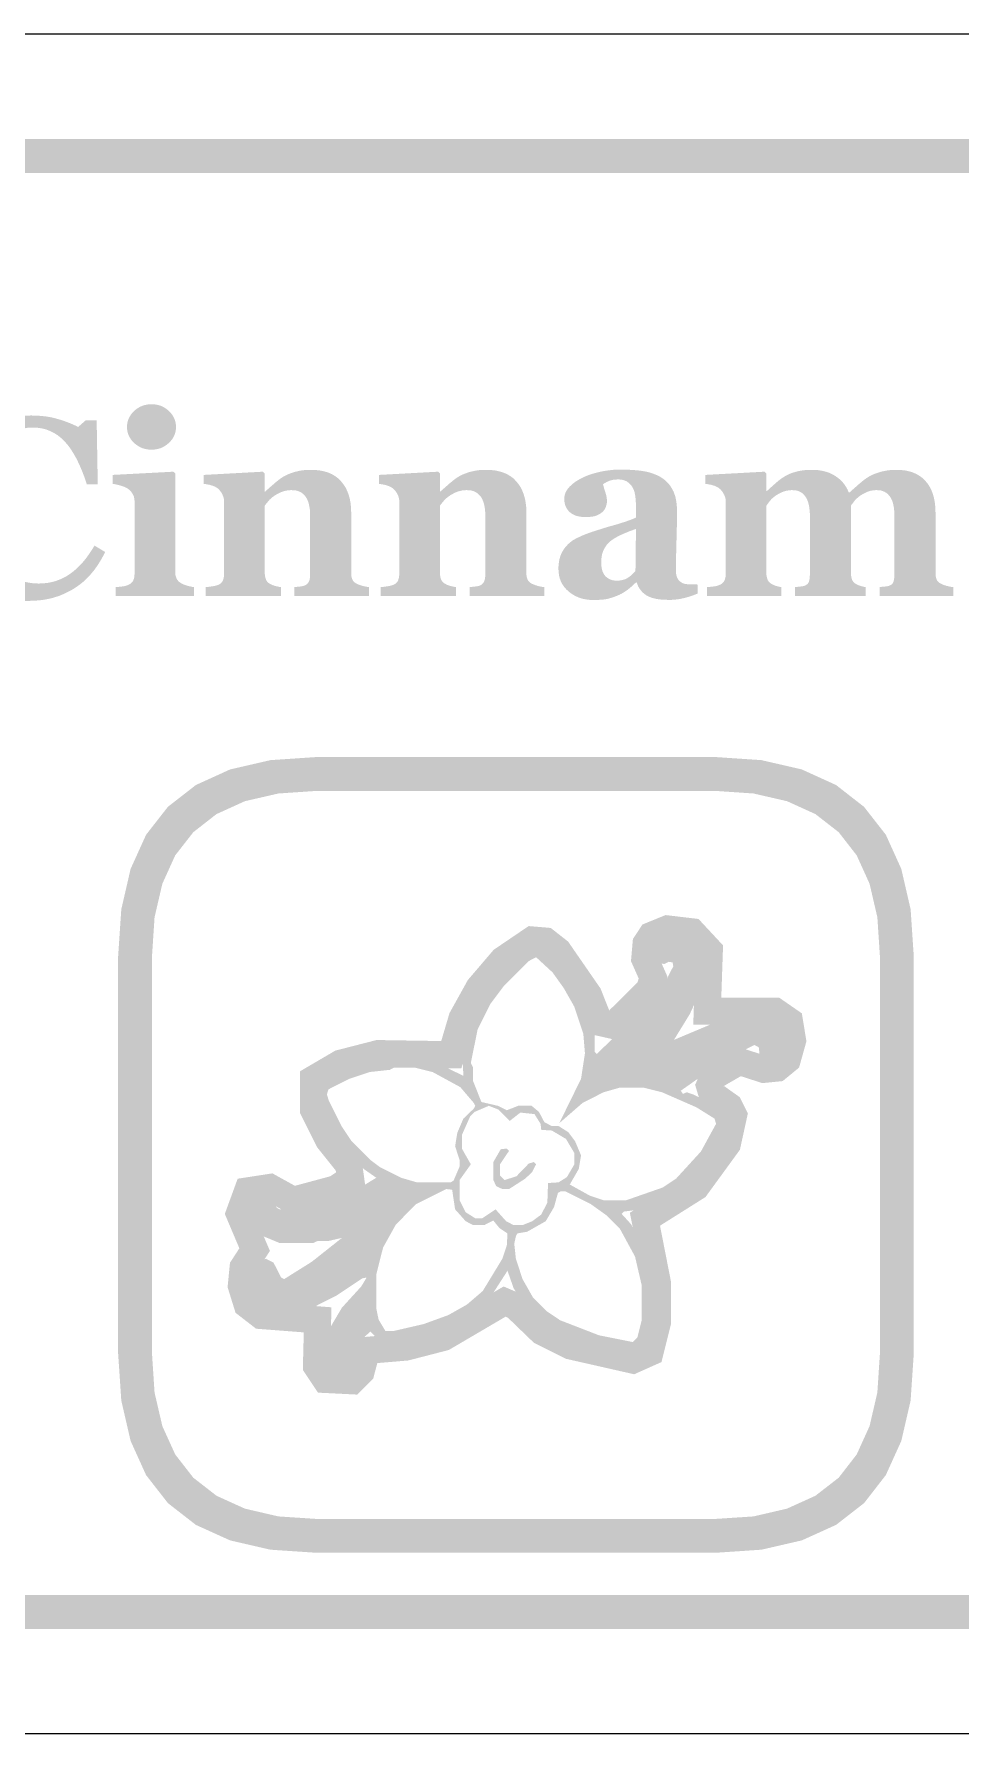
# Model space of a CAD drawing. Header units: millimetres. Extents: x 6 to 294, y 109 to 451.
# Drawn here: x 89.91 to 100.85, y 268.86 to 288.94 of the extents above; entities that cross this region are included whole.
import ezdxf

# ---------------------------------------------------------------- set-up
doc = ezdxf.new("R2010")
doc.units = ezdxf.units.MM
doc.layers.add('CUT', color=1, linetype='Continuous')
doc.layers.add('RASTER', color=7, linetype='Continuous')

msp = doc.modelspace()

# ---------------------------------------------------------------- hatches: boundary and pattern name
at = {"layer": 'RASTER'}
h = msp.add_hatch(color=7, dxfattribs=at)
h.paths.add_polyline_path([(75.2, 285.501), (75.234, 286.016), (75.338, 286.463), (75.509, 286.841), (75.75, 287.151), (76.059, 287.391), (76.438, 287.563), (76.884, 287.666), (77.4, 287.701), (134.6, 287.701), (135.116, 287.666), (135.563, 287.563), (135.941, 287.391), (136.25, 287.151), (136.491, 286.841), (136.663, 286.463), (136.766, 286.016), (136.8, 285.501), (136.8, 272.301), (136.766, 271.785), (136.663, 271.338), (136.491, 270.96), (136.25, 270.651), (135.941, 270.41), (135.563, 270.238), (135.116, 270.135), (134.6, 270.101), (77.4, 270.101), (76.884, 270.135), (76.438, 270.238), (76.059, 270.41), (75.75, 270.651), (75.509, 270.96), (75.338, 271.338), (75.234, 271.785), (75.2, 272.301)])
h.paths.add_polyline_path([(75.6, 285.501), (75.6, 272.301), (75.628, 271.879), (75.712, 271.513), (75.853, 271.204), (76.05, 270.951), (76.303, 270.754), (76.613, 270.613), (76.978, 270.529), (77.4, 270.501), (134.6, 270.501), (135.022, 270.529), (135.388, 270.613), (135.697, 270.754), (135.95, 270.951), (136.147, 271.204), (136.288, 271.513), (136.372, 271.879), (136.4, 272.301), (136.4, 285.501), (136.372, 285.923), (136.288, 286.288), (136.147, 286.598), (135.95, 286.851), (135.697, 287.048), (135.388, 287.188), (135.022, 287.273), (134.6, 287.301), (77.4, 287.301), (76.978, 287.273), (76.613, 287.188), (76.303, 287.048), (76.05, 286.851), (75.853, 286.598), (75.712, 286.288), (75.628, 285.923), (75.6, 285.501)], flags=0)
h = msp.add_hatch(color=7, dxfattribs=at)
h.paths.add_polyline_path([(91.797, 282.301), (90.871, 282.301), (90.871, 282.408), (90.881, 282.408), (90.89, 282.409), (90.899, 282.41), (90.909, 282.411), (90.918, 282.412), (90.927, 282.413), (90.937, 282.414), (90.946, 282.415), (90.955, 282.416), (90.963, 282.418), (90.972, 282.419), (90.98, 282.421), (90.988, 282.423), (90.995, 282.425), (91.002, 282.427), (91.009, 282.43), (91.02, 282.434), (91.03, 282.439), (91.04, 282.445), (91.049, 282.451), (91.057, 282.458), (91.063, 282.465), (91.07, 282.472), (91.075, 282.48), (91.079, 282.489), (91.083, 282.498), (91.086, 282.508), (91.089, 282.519), (91.091, 282.53), (91.093, 282.542), (91.093, 282.554), (91.094, 282.567), (91.094, 283.42), (91.093, 283.433), (91.092, 283.445), (91.09, 283.457), (91.088, 283.468), (91.085, 283.479), (91.081, 283.49), (91.076, 283.5), (91.07, 283.51), (91.064, 283.519), (91.058, 283.528), (91.051, 283.537), (91.044, 283.545), (91.036, 283.553), (91.029, 283.56), (91.02, 283.566), (91.012, 283.572), (91.005, 283.577), (90.997, 283.581), (90.988, 283.585), (90.979, 283.589), (90.968, 283.594), (90.957, 283.598), (90.945, 283.602), (90.932, 283.606), (90.919, 283.61), (90.906, 283.613), (90.893, 283.616), (90.881, 283.619), (90.869, 283.622), (90.857, 283.624), (90.846, 283.625), (90.834, 283.626), (90.834, 283.733), (91.552, 283.771), (91.574, 283.75), (91.574, 282.586), (91.575, 282.574), (91.576, 282.562), (91.577, 282.55), (91.58, 282.539), (91.583, 282.528), (91.587, 282.518), (91.591, 282.508), (91.596, 282.499), (91.602, 282.491), (91.608, 282.482), (91.615, 282.475), (91.623, 282.468), (91.631, 282.462), (91.64, 282.456), (91.649, 282.45), (91.659, 282.446), (91.667, 282.443), (91.674, 282.439), (91.682, 282.436), (91.69, 282.433), (91.698, 282.43), (91.706, 282.428), (91.715, 282.425), (91.724, 282.422), (91.732, 282.42), (91.741, 282.418), (91.75, 282.416), (91.76, 282.414), (91.769, 282.412), (91.778, 282.41), (91.787, 282.409), (91.797, 282.408)])
h.paths.add_polyline_path([(91.583, 284.299), (91.582, 284.272), (91.578, 284.245), (91.571, 284.22), (91.562, 284.196), (91.55, 284.173), (91.535, 284.15), (91.517, 284.129), (91.497, 284.109), (91.475, 284.091), (91.452, 284.075), (91.429, 284.061), (91.404, 284.05), (91.378, 284.042), (91.351, 284.036), (91.323, 284.032), (91.294, 284.031), (91.265, 284.032), (91.237, 284.036), (91.21, 284.042), (91.184, 284.05), (91.159, 284.061), (91.135, 284.075), (91.112, 284.091), (91.09, 284.109), (91.07, 284.129), (91.053, 284.15), (91.038, 284.173), (91.026, 284.196), (91.016, 284.22), (91.01, 284.245), (91.006, 284.272), (91.004, 284.299), (91.006, 284.326), (91.01, 284.352), (91.016, 284.378), (91.026, 284.402), (91.038, 284.425), (91.053, 284.448), (91.07, 284.469), (91.09, 284.489), (91.112, 284.508), (91.135, 284.524), (91.159, 284.537), (91.184, 284.549), (91.21, 284.557), (91.237, 284.563), (91.265, 284.567), (91.294, 284.568), (91.324, 284.567), (91.352, 284.563), (91.379, 284.557), (91.405, 284.549), (91.43, 284.537), (91.453, 284.524), (91.476, 284.508), (91.498, 284.489), (91.518, 284.469), (91.535, 284.448), (91.55, 284.425), (91.562, 284.402), (91.571, 284.378), (91.578, 284.352), (91.582, 284.326), (91.583, 284.299)])
for points in [[(89.831, 282.245), (89.774, 282.246), (89.719, 282.25), (89.664, 282.256), (89.61, 282.264), (89.557, 282.274), (89.505, 282.287), (89.454, 282.302), (89.403, 282.319), (89.354, 282.339), (89.307, 282.36), (89.261, 282.384), (89.217, 282.41), (89.174, 282.438), (89.133, 282.468), (89.094, 282.5), (89.056, 282.534), (89.021, 282.569), (88.987, 282.607), (88.956, 282.646), (88.927, 282.688), (88.899, 282.731), (88.873, 282.777), (88.849, 282.825), (88.828, 282.874), (88.808, 282.926), (88.791, 282.978), (88.777, 283.032), (88.765, 283.087), (88.756, 283.144), (88.749, 283.201), (88.745, 283.26), (88.744, 283.32), (88.745, 283.38), (88.749, 283.439), (88.756, 283.497), (88.765, 283.553), (88.777, 283.608), (88.792, 283.663), (88.809, 283.716), (88.828, 283.768), (88.85, 283.818), (88.875, 283.867), (88.901, 283.914), (88.93, 283.96), (88.96, 284.004), (88.993, 284.046), (89.028, 284.086), (89.065, 284.125), (89.103, 284.16), (89.143, 284.194), (89.185, 284.226), (89.229, 284.256), (89.275, 284.283), (89.323, 284.309), (89.372, 284.332), (89.424, 284.354), (89.477, 284.373), (89.53, 284.389), (89.585, 284.403), (89.641, 284.415), (89.697, 284.424), (89.755, 284.43), (89.813, 284.434), (89.872, 284.435), (89.915, 284.434), (89.957, 284.432), (89.997, 284.429), (90.037, 284.425), (90.076, 284.419), (90.114, 284.412), (90.151, 284.403), (90.187, 284.393), (90.222, 284.383), (90.255, 284.372), (90.287, 284.36), (90.318, 284.349), (90.347, 284.337), (90.375, 284.325), (90.402, 284.312), (90.427, 284.299), (90.518, 284.379), (90.646, 284.379), (90.659, 283.621), (90.53, 283.621), (90.502, 283.705), (90.472, 283.783), (90.441, 283.855), (90.409, 283.922), (90.375, 283.982), (90.34, 284.038), (90.304, 284.087), (90.266, 284.13), (90.227, 284.168), (90.185, 284.202), (90.141, 284.229), (90.095, 284.252), (90.048, 284.27), (89.997, 284.283), (89.945, 284.29), (89.891, 284.293), (89.824, 284.289), (89.762, 284.278), (89.703, 284.259), (89.649, 284.232), (89.598, 284.198), (89.552, 284.157), (89.51, 284.107), (89.472, 284.051), (89.439, 283.987), (89.409, 283.917), (89.385, 283.841), (89.365, 283.759), (89.349, 283.671), (89.338, 283.577), (89.331, 283.477), (89.329, 283.37), (89.329, 283.309), (89.332, 283.251), (89.336, 283.195), (89.341, 283.141), (89.348, 283.089), (89.356, 283.04), (89.366, 282.992), (89.378, 282.948), (89.39, 282.905), (89.404, 282.864), (89.419, 282.826), (89.434, 282.79), (89.451, 282.755), (89.468, 282.723), (89.487, 282.693), (89.506, 282.666), (89.528, 282.639), (89.55, 282.614), (89.574, 282.59), (89.599, 282.569), (89.624, 282.55), (89.651, 282.532), (89.678, 282.516), (89.707, 282.502), (89.736, 282.49), (89.766, 282.479), (89.797, 282.471), (89.828, 282.463), (89.861, 282.458), (89.894, 282.453), (89.928, 282.451), (89.963, 282.45), (90.013, 282.452), (90.063, 282.457), (90.11, 282.466), (90.157, 282.478), (90.202, 282.494), (90.245, 282.513), (90.288, 282.535), (90.328, 282.562), (90.368, 282.591), (90.407, 282.624), (90.445, 282.661), (90.482, 282.701), (90.518, 282.745), (90.553, 282.793), (90.587, 282.844), (90.621, 282.898), (90.747, 282.822), (90.731, 282.79), (90.714, 282.76), (90.697, 282.729), (90.679, 282.7), (90.661, 282.672), (90.642, 282.644), (90.623, 282.617), (90.603, 282.592), (90.582, 282.567), (90.561, 282.542), (90.539, 282.519), (90.516, 282.497), (90.493, 282.475), (90.468, 282.455), (90.443, 282.435), (90.417, 282.417), (90.388, 282.397), (90.358, 282.378), (90.327, 282.361), (90.295, 282.345), (90.263, 282.33), (90.23, 282.315), (90.196, 282.302), (90.161, 282.291), (90.126, 282.28), (90.088, 282.271), (90.049, 282.263), (90.009, 282.256), (89.967, 282.252), (89.923, 282.248), (89.878, 282.246), (89.831, 282.245)], [(93.865, 282.301), (92.983, 282.301), (92.983, 282.408), (92.991, 282.408), (92.998, 282.409), (93.006, 282.41), (93.014, 282.411), (93.023, 282.412), (93.032, 282.413), (93.041, 282.414), (93.051, 282.415), (93.06, 282.416), (93.069, 282.418), (93.078, 282.419), (93.086, 282.421), (93.093, 282.423), (93.099, 282.425), (93.105, 282.427), (93.111, 282.43), (93.118, 282.434), (93.125, 282.439), (93.131, 282.444), (93.137, 282.449), (93.142, 282.456), (93.147, 282.462), (93.151, 282.469), (93.155, 282.477), (93.158, 282.485), (93.161, 282.494), (93.163, 282.504), (93.165, 282.515), (93.166, 282.526), (93.167, 282.539), (93.168, 282.553), (93.168, 282.567), (93.168, 283.253), (93.167, 283.289), (93.165, 283.323), (93.16, 283.355), (93.154, 283.384), (93.147, 283.411), (93.137, 283.435), (93.126, 283.458), (93.113, 283.478), (93.098, 283.495), (93.082, 283.511), (93.065, 283.524), (93.045, 283.534), (93.024, 283.543), (93.001, 283.549), (92.977, 283.552), (92.951, 283.553), (92.937, 283.553), (92.922, 283.552), (92.908, 283.551), (92.895, 283.549), (92.881, 283.546), (92.868, 283.543), (92.855, 283.54), (92.842, 283.536), (92.829, 283.531), (92.817, 283.526), (92.804, 283.52), (92.792, 283.514), (92.78, 283.507), (92.767, 283.5), (92.755, 283.493), (92.743, 283.484), (92.733, 283.477), (92.723, 283.47), (92.714, 283.462), (92.705, 283.455), (92.697, 283.447), (92.689, 283.44), (92.682, 283.432), (92.675, 283.424), (92.669, 283.417), (92.663, 283.409), (92.657, 283.402), (92.651, 283.395), (92.646, 283.389), (92.641, 283.382), (92.636, 283.376), (92.632, 283.37), (92.632, 282.584), (92.632, 282.571), (92.633, 282.559), (92.634, 282.547), (92.635, 282.536), (92.638, 282.526), (92.64, 282.516), (92.643, 282.507), (92.646, 282.498), (92.65, 282.489), (92.655, 282.482), (92.66, 282.474), (92.666, 282.468), (92.672, 282.461), (92.679, 282.456), (92.687, 282.45), (92.695, 282.446), (92.701, 282.443), (92.707, 282.439), (92.714, 282.436), (92.721, 282.433), (92.729, 282.43), (92.737, 282.428), (92.745, 282.425), (92.753, 282.422), (92.762, 282.42), (92.771, 282.418), (92.78, 282.416), (92.788, 282.414), (92.797, 282.412), (92.805, 282.41), (92.814, 282.409), (92.822, 282.408), (92.822, 282.301), (91.932, 282.301), (91.932, 282.408), (91.941, 282.408), (91.95, 282.409), (91.959, 282.41), (91.968, 282.411), (91.978, 282.412), (91.987, 282.413), (91.996, 282.415), (92.006, 282.416), (92.015, 282.417), (92.024, 282.419), (92.032, 282.42), (92.04, 282.422), (92.048, 282.424), (92.055, 282.426), (92.063, 282.428), (92.069, 282.43), (92.081, 282.434), (92.091, 282.439), (92.1, 282.444), (92.109, 282.45), (92.116, 282.457), (92.123, 282.464), (92.129, 282.471), (92.134, 282.48), (92.138, 282.488), (92.141, 282.498), (92.145, 282.508), (92.147, 282.518), (92.149, 282.53), (92.15, 282.542), (92.151, 282.554), (92.151, 282.567), (92.151, 283.42), (92.151, 283.431), (92.15, 283.443), (92.148, 283.454), (92.146, 283.465), (92.142, 283.476), (92.138, 283.487), (92.133, 283.498), (92.128, 283.509), (92.122, 283.52), (92.115, 283.53), (92.108, 283.54), (92.101, 283.549), (92.093, 283.558), (92.085, 283.566), (92.076, 283.574), (92.066, 283.581), (92.06, 283.585), (92.052, 283.589), (92.045, 283.593), (92.037, 283.597), (92.028, 283.601), (92.019, 283.604), (92.01, 283.607), (92, 283.61), (91.99, 283.613), (91.979, 283.616), (91.968, 283.618), (91.957, 283.62), (91.946, 283.622), (91.935, 283.624), (91.923, 283.625), (91.911, 283.626), (91.911, 283.733), (92.61, 283.771), (92.632, 283.75), (92.632, 283.537), (92.638, 283.537), (92.648, 283.547), (92.659, 283.556), (92.671, 283.567), (92.683, 283.577), (92.696, 283.589), (92.709, 283.6), (92.723, 283.612), (92.737, 283.625), (92.752, 283.638), (92.766, 283.649), (92.78, 283.661), (92.794, 283.672), (92.807, 283.682), (92.82, 283.691), (92.833, 283.7), (92.846, 283.709), (92.86, 283.717), (92.875, 283.725), (92.891, 283.733), (92.908, 283.741), (92.927, 283.748), (92.946, 283.755), (92.966, 283.762), (92.988, 283.769), (93.01, 283.774), (93.032, 283.779), (93.055, 283.784), (93.079, 283.787), (93.102, 283.79), (93.126, 283.792), (93.151, 283.793), (93.175, 283.793), (93.233, 283.791), (93.287, 283.785), (93.338, 283.774), (93.384, 283.76), (93.427, 283.741), (93.466, 283.717), (93.502, 283.69), (93.533, 283.658), (93.561, 283.623), (93.586, 283.585), (93.606, 283.544), (93.623, 283.5), (93.636, 283.454), (93.645, 283.405), (93.651, 283.353), (93.653, 283.298), (93.653, 282.581), (93.653, 282.567), (93.654, 282.555), (93.655, 282.543), (93.657, 282.532), (93.659, 282.521), (93.662, 282.512), (93.665, 282.503), (93.669, 282.494), (93.673, 282.486), (93.679, 282.479), (93.685, 282.472), (93.692, 282.465), (93.7, 282.459), (93.709, 282.453), (93.718, 282.448), (93.729, 282.443), (93.735, 282.44), (93.741, 282.438), (93.748, 282.435), (93.755, 282.433), (93.763, 282.43), (93.77, 282.428), (93.778, 282.425), (93.787, 282.422), (93.796, 282.42), (93.805, 282.418), (93.814, 282.416), (93.824, 282.414), (93.834, 282.412), (93.844, 282.41), (93.854, 282.409), (93.865, 282.408)], [(95.935, 282.301), (95.053, 282.301), (95.053, 282.408), (95.06, 282.408), (95.068, 282.409), (95.076, 282.41), (95.084, 282.411), (95.093, 282.412), (95.102, 282.413), (95.111, 282.414), (95.121, 282.415), (95.13, 282.416), (95.139, 282.418), (95.148, 282.419), (95.155, 282.421), (95.163, 282.423), (95.169, 282.425), (95.175, 282.427), (95.181, 282.43), (95.188, 282.434), (95.195, 282.439), (95.201, 282.444), (95.207, 282.449), (95.212, 282.456), (95.217, 282.462), (95.221, 282.469), (95.225, 282.477), (95.228, 282.485), (95.23, 282.494), (95.233, 282.504), (95.234, 282.515), (95.236, 282.526), (95.237, 282.539), (95.238, 282.553), (95.238, 282.567), (95.238, 283.253), (95.237, 283.289), (95.234, 283.323), (95.23, 283.355), (95.224, 283.384), (95.216, 283.411), (95.207, 283.435), (95.196, 283.458), (95.183, 283.478), (95.168, 283.495), (95.152, 283.511), (95.134, 283.524), (95.115, 283.534), (95.094, 283.543), (95.071, 283.549), (95.047, 283.552), (95.021, 283.553), (95.006, 283.553), (94.992, 283.552), (94.978, 283.551), (94.964, 283.549), (94.951, 283.546), (94.938, 283.543), (94.925, 283.54), (94.912, 283.536), (94.899, 283.531), (94.887, 283.526), (94.874, 283.52), (94.862, 283.514), (94.85, 283.507), (94.837, 283.5), (94.825, 283.493), (94.813, 283.484), (94.803, 283.477), (94.793, 283.47), (94.783, 283.462), (94.775, 283.455), (94.766, 283.447), (94.759, 283.44), (94.752, 283.432), (94.745, 283.424), (94.739, 283.417), (94.733, 283.409), (94.727, 283.402), (94.721, 283.395), (94.716, 283.389), (94.711, 283.382), (94.706, 283.376), (94.702, 283.37), (94.702, 282.584), (94.702, 282.571), (94.703, 282.559), (94.704, 282.547), (94.705, 282.536), (94.707, 282.526), (94.71, 282.516), (94.713, 282.507), (94.716, 282.498), (94.72, 282.489), (94.725, 282.482), (94.73, 282.474), (94.736, 282.468), (94.742, 282.461), (94.749, 282.456), (94.757, 282.45), (94.765, 282.446), (94.771, 282.443), (94.777, 282.439), (94.784, 282.436), (94.791, 282.433), (94.799, 282.43), (94.806, 282.428), (94.815, 282.425), (94.823, 282.422), (94.832, 282.42), (94.841, 282.418), (94.849, 282.416), (94.858, 282.414), (94.867, 282.412), (94.875, 282.41), (94.884, 282.409), (94.892, 282.408), (94.892, 282.301), (94.001, 282.301), (94.001, 282.408), (94.011, 282.408), (94.02, 282.409), (94.029, 282.41), (94.038, 282.411), (94.048, 282.412), (94.057, 282.413), (94.066, 282.415), (94.075, 282.416), (94.085, 282.417), (94.093, 282.419), (94.102, 282.42), (94.11, 282.422), (94.118, 282.424), (94.125, 282.426), (94.132, 282.428), (94.139, 282.43), (94.15, 282.434), (94.161, 282.439), (94.17, 282.444), (94.179, 282.45), (94.186, 282.457), (94.193, 282.464), (94.199, 282.471), (94.204, 282.48), (94.208, 282.488), (94.211, 282.498), (94.214, 282.508), (94.217, 282.518), (94.219, 282.53), (94.22, 282.542), (94.221, 282.554), (94.221, 282.567), (94.221, 283.42), (94.221, 283.431), (94.22, 283.443), (94.218, 283.454), (94.215, 283.465), (94.212, 283.476), (94.208, 283.487), (94.203, 283.498), (94.198, 283.509), (94.192, 283.52), (94.185, 283.53), (94.178, 283.54), (94.171, 283.549), (94.163, 283.558), (94.154, 283.566), (94.146, 283.574), (94.136, 283.581), (94.129, 283.585), (94.122, 283.589), (94.114, 283.593), (94.106, 283.597), (94.098, 283.601), (94.089, 283.604), (94.079, 283.607), (94.07, 283.61), (94.059, 283.613), (94.049, 283.616), (94.038, 283.618), (94.027, 283.62), (94.016, 283.622), (94.005, 283.624), (93.993, 283.625), (93.981, 283.626), (93.981, 283.733), (94.68, 283.771), (94.702, 283.75), (94.702, 283.537), (94.708, 283.537), (94.718, 283.547), (94.729, 283.556), (94.741, 283.567), (94.753, 283.577), (94.766, 283.589), (94.779, 283.6), (94.793, 283.612), (94.807, 283.625), (94.822, 283.638), (94.836, 283.649), (94.85, 283.661), (94.864, 283.672), (94.877, 283.682), (94.89, 283.691), (94.903, 283.7), (94.916, 283.709), (94.93, 283.717), (94.945, 283.725), (94.961, 283.733), (94.978, 283.741), (94.996, 283.748), (95.016, 283.755), (95.036, 283.762), (95.058, 283.769), (95.08, 283.774), (95.102, 283.779), (95.125, 283.784), (95.148, 283.787), (95.172, 283.79), (95.196, 283.792), (95.22, 283.793), (95.245, 283.793), (95.303, 283.791), (95.357, 283.785), (95.407, 283.774), (95.454, 283.76), (95.497, 283.741), (95.536, 283.717), (95.572, 283.69), (95.603, 283.658), (95.631, 283.623), (95.656, 283.585), (95.676, 283.544), (95.693, 283.5), (95.706, 283.454), (95.715, 283.405), (95.721, 283.353), (95.723, 283.298), (95.723, 282.581), (95.723, 282.567), (95.724, 282.555), (95.725, 282.543), (95.727, 282.532), (95.729, 282.521), (95.732, 282.512), (95.735, 282.503), (95.739, 282.494), (95.743, 282.486), (95.749, 282.479), (95.755, 282.472), (95.762, 282.465), (95.77, 282.459), (95.779, 282.453), (95.788, 282.448), (95.799, 282.443), (95.805, 282.44), (95.811, 282.438), (95.818, 282.435), (95.825, 282.433), (95.832, 282.43), (95.84, 282.428), (95.848, 282.425), (95.857, 282.422), (95.865, 282.42), (95.874, 282.418), (95.884, 282.416), (95.893, 282.414), (95.903, 282.412), (95.914, 282.41), (95.924, 282.409), (95.935, 282.408)], [(100.769, 282.301), (99.896, 282.301), (99.896, 282.408), (99.904, 282.409), (99.912, 282.41), (99.921, 282.411), (99.929, 282.412), (99.937, 282.413), (99.946, 282.413), (99.955, 282.414), (99.963, 282.415), (99.972, 282.416), (99.98, 282.417), (99.988, 282.418), (99.996, 282.42), (100.003, 282.422), (100.01, 282.424), (100.016, 282.427), (100.022, 282.43), (100.03, 282.434), (100.037, 282.438), (100.043, 282.443), (100.048, 282.449), (100.053, 282.456), (100.057, 282.463), (100.06, 282.47), (100.063, 282.479), (100.065, 282.488), (100.067, 282.497), (100.068, 282.507), (100.07, 282.518), (100.071, 282.53), (100.071, 282.542), (100.072, 282.554), (100.072, 282.567), (100.072, 283.251), (100.071, 283.288), (100.068, 283.322), (100.064, 283.354), (100.058, 283.383), (100.051, 283.411), (100.042, 283.435), (100.031, 283.458), (100.018, 283.478), (100.004, 283.495), (99.989, 283.511), (99.972, 283.524), (99.953, 283.534), (99.933, 283.543), (99.912, 283.549), (99.889, 283.552), (99.865, 283.553), (99.85, 283.553), (99.835, 283.552), (99.82, 283.55), (99.806, 283.548), (99.792, 283.546), (99.779, 283.542), (99.766, 283.538), (99.753, 283.533), (99.741, 283.528), (99.729, 283.523), (99.718, 283.517), (99.706, 283.511), (99.695, 283.505), (99.684, 283.498), (99.673, 283.492), (99.663, 283.484), (99.653, 283.477), (99.643, 283.469), (99.634, 283.461), (99.625, 283.454), (99.617, 283.446), (99.61, 283.438), (99.603, 283.431), (99.597, 283.423), (99.591, 283.415), (99.586, 283.408), (99.581, 283.401), (99.576, 283.394), (99.571, 283.388), (99.566, 283.382), (99.562, 283.376), (99.558, 283.37), (99.558, 282.584), (99.558, 282.571), (99.558, 282.558), (99.559, 282.547), (99.561, 282.536), (99.562, 282.525), (99.565, 282.516), (99.567, 282.506), (99.57, 282.498), (99.574, 282.49), (99.578, 282.482), (99.582, 282.475), (99.588, 282.468), (99.594, 282.462), (99.601, 282.456), (99.608, 282.451), (99.616, 282.446), (99.622, 282.443), (99.628, 282.439), (99.635, 282.436), (99.641, 282.433), (99.648, 282.43), (99.655, 282.428), (99.662, 282.425), (99.67, 282.422), (99.677, 282.42), (99.685, 282.418), (99.693, 282.416), (99.701, 282.414), (99.709, 282.412), (99.717, 282.41), (99.725, 282.409), (99.733, 282.408), (99.733, 282.301), (98.897, 282.301), (98.897, 282.408), (98.904, 282.408), (98.912, 282.409), (98.919, 282.41), (98.928, 282.411), (98.936, 282.412), (98.945, 282.413), (98.955, 282.414), (98.964, 282.415), (98.974, 282.416), (98.983, 282.418), (98.991, 282.419), (98.999, 282.421), (99.006, 282.423), (99.012, 282.425), (99.018, 282.427), (99.023, 282.43), (99.03, 282.434), (99.037, 282.439), (99.043, 282.444), (99.048, 282.449), (99.053, 282.456), (99.057, 282.462), (99.061, 282.469), (99.063, 282.477), (99.065, 282.485), (99.067, 282.494), (99.069, 282.504), (99.07, 282.515), (99.071, 282.526), (99.072, 282.539), (99.073, 282.553), (99.073, 282.567), (99.073, 283.251), (99.072, 283.288), (99.069, 283.322), (99.065, 283.354), (99.059, 283.383), (99.052, 283.411), (99.043, 283.435), (99.032, 283.458), (99.019, 283.478), (99.005, 283.495), (98.99, 283.511), (98.973, 283.524), (98.954, 283.534), (98.934, 283.543), (98.913, 283.549), (98.89, 283.552), (98.866, 283.553), (98.851, 283.553), (98.836, 283.552), (98.821, 283.55), (98.807, 283.548), (98.793, 283.546), (98.78, 283.542), (98.767, 283.538), (98.754, 283.533), (98.742, 283.528), (98.73, 283.523), (98.718, 283.517), (98.707, 283.511), (98.696, 283.505), (98.685, 283.498), (98.674, 283.492), (98.664, 283.484), (98.654, 283.477), (98.644, 283.469), (98.635, 283.461), (98.626, 283.454), (98.618, 283.446), (98.611, 283.438), (98.604, 283.431), (98.598, 283.423), (98.592, 283.415), (98.587, 283.408), (98.582, 283.401), (98.577, 283.394), (98.572, 283.388), (98.567, 283.382), (98.563, 283.376), (98.559, 283.37), (98.559, 282.584), (98.559, 282.571), (98.559, 282.559), (98.56, 282.548), (98.562, 282.537), (98.564, 282.526), (98.566, 282.516), (98.569, 282.507), (98.572, 282.499), (98.575, 282.49), (98.58, 282.483), (98.585, 282.475), (98.59, 282.469), (98.596, 282.462), (98.603, 282.456), (98.611, 282.451), (98.619, 282.446), (98.625, 282.443), (98.631, 282.439), (98.637, 282.436), (98.644, 282.433), (98.651, 282.43), (98.658, 282.428), (98.665, 282.425), (98.672, 282.422), (98.68, 282.42), (98.687, 282.418), (98.695, 282.416), (98.703, 282.414), (98.711, 282.412), (98.719, 282.41), (98.727, 282.409), (98.736, 282.408), (98.736, 282.301), (97.858, 282.301), (97.858, 282.408), (97.868, 282.408), (97.877, 282.409), (97.887, 282.41), (97.896, 282.411), (97.905, 282.412), (97.915, 282.413), (97.924, 282.414), (97.933, 282.415), (97.942, 282.416), (97.951, 282.418), (97.959, 282.419), (97.967, 282.421), (97.975, 282.423), (97.982, 282.425), (97.989, 282.427), (97.996, 282.43), (98.007, 282.434), (98.018, 282.439), (98.027, 282.445), (98.036, 282.451), (98.043, 282.458), (98.05, 282.465), (98.056, 282.472), (98.061, 282.48), (98.065, 282.489), (98.068, 282.498), (98.071, 282.508), (98.074, 282.519), (98.076, 282.53), (98.077, 282.542), (98.078, 282.554), (98.078, 282.567), (98.078, 283.42), (98.078, 283.432), (98.077, 283.443), (98.075, 283.455), (98.072, 283.466), (98.068, 283.478), (98.064, 283.489), (98.059, 283.5), (98.053, 283.511), (98.047, 283.522), (98.04, 283.533), (98.033, 283.542), (98.026, 283.551), (98.018, 283.56), (98.01, 283.567), (98.002, 283.575), (97.993, 283.581), (97.986, 283.585), (97.979, 283.589), (97.971, 283.593), (97.963, 283.597), (97.955, 283.601), (97.946, 283.604), (97.936, 283.607), (97.927, 283.61), (97.916, 283.613), (97.906, 283.616), (97.895, 283.618), (97.884, 283.62), (97.873, 283.622), (97.862, 283.624), (97.85, 283.625), (97.838, 283.626), (97.838, 283.733), (98.537, 283.771), (98.559, 283.75), (98.559, 283.543), (98.564, 283.543), (98.575, 283.552), (98.586, 283.562), (98.597, 283.572), (98.609, 283.583), (98.622, 283.594), (98.635, 283.606), (98.648, 283.618), (98.662, 283.63), (98.676, 283.642), (98.69, 283.654), (98.703, 283.665), (98.717, 283.676), (98.73, 283.686), (98.743, 283.695), (98.756, 283.703), (98.768, 283.711), (98.782, 283.72), (98.797, 283.728), (98.813, 283.736), (98.83, 283.744), (98.848, 283.751), (98.867, 283.758), (98.886, 283.764), (98.907, 283.77), (98.929, 283.776), (98.951, 283.78), (98.973, 283.784), (98.996, 283.788), (99.02, 283.79), (99.044, 283.792), (99.068, 283.793), (99.093, 283.793), (99.134, 283.792), (99.173, 283.789), (99.211, 283.783), (99.247, 283.775), (99.281, 283.765), (99.313, 283.753), (99.343, 283.738), (99.372, 283.721), (99.399, 283.702), (99.424, 283.682), (99.447, 283.66), (99.468, 283.637), (99.487, 283.612), (99.504, 283.585), (99.519, 283.558), (99.531, 283.528), (99.544, 283.528), (99.555, 283.538), (99.567, 283.549), (99.579, 283.56), (99.592, 283.571), (99.605, 283.583), (99.619, 283.595), (99.633, 283.608), (99.648, 283.621), (99.664, 283.634), (99.679, 283.647), (99.693, 283.658), (99.707, 283.67), (99.721, 283.68), (99.735, 283.69), (99.748, 283.699), (99.761, 283.707), (99.776, 283.716), (99.792, 283.725), (99.809, 283.733), (99.826, 283.741), (99.845, 283.748), (99.865, 283.755), (99.885, 283.762), (99.907, 283.769), (99.929, 283.774), (99.952, 283.779), (99.975, 283.784), (99.999, 283.787), (100.023, 283.79), (100.047, 283.792), (100.072, 283.793), (100.097, 283.793), (100.15, 283.791), (100.201, 283.785), (100.248, 283.775), (100.292, 283.761), (100.333, 283.743), (100.371, 283.72), (100.406, 283.694), (100.437, 283.663), (100.465, 283.629), (100.489, 283.591), (100.51, 283.55), (100.527, 283.505), (100.54, 283.457), (100.549, 283.406), (100.555, 283.351), (100.557, 283.292), (100.557, 282.581), (100.557, 282.567), (100.558, 282.555), (100.559, 282.543), (100.561, 282.532), (100.563, 282.521), (100.566, 282.511), (100.569, 282.502), (100.573, 282.493), (100.577, 282.485), (100.582, 282.478), (100.589, 282.471), (100.595, 282.464), (100.603, 282.458), (100.612, 282.453), (100.621, 282.448), (100.631, 282.443), (100.637, 282.44), (100.644, 282.438), (100.65, 282.435), (100.658, 282.433), (100.665, 282.43), (100.673, 282.428), (100.681, 282.425), (100.689, 282.422), (100.698, 282.42), (100.707, 282.418), (100.717, 282.416), (100.726, 282.414), (100.737, 282.412), (100.747, 282.41), (100.758, 282.409), (100.769, 282.408)]]:
    msp.add_hatch(color=7, dxfattribs=at).paths.add_polyline_path(points)
h = msp.add_hatch(color=7, dxfattribs=at)
h.paths.add_polyline_path([(97.746, 282.332), (97.729, 282.325), (97.712, 282.318), (97.694, 282.311), (97.675, 282.305), (97.656, 282.298), (97.636, 282.292), (97.615, 282.286), (97.593, 282.28), (97.571, 282.275), (97.549, 282.27), (97.526, 282.266), (97.503, 282.263), (97.479, 282.26), (97.456, 282.258), (97.432, 282.257), (97.407, 282.257), (97.364, 282.258), (97.323, 282.26), (97.285, 282.264), (97.251, 282.27), (97.219, 282.278), (97.191, 282.287), (97.165, 282.298), (97.142, 282.31), (97.122, 282.324), (97.103, 282.34), (97.086, 282.357), (97.071, 282.375), (97.057, 282.395), (97.045, 282.416), (97.035, 282.439), (97.026, 282.463), (97.018, 282.463), (97.005, 282.451), (96.993, 282.439), (96.981, 282.428), (96.969, 282.417), (96.957, 282.407), (96.945, 282.397), (96.933, 282.387), (96.922, 282.378), (96.91, 282.37), (96.898, 282.361), (96.886, 282.354), (96.874, 282.346), (96.861, 282.338), (96.849, 282.331), (96.836, 282.325), (96.823, 282.318), (96.806, 282.311), (96.789, 282.303), (96.772, 282.297), (96.755, 282.29), (96.739, 282.285), (96.722, 282.28), (96.706, 282.275), (96.69, 282.271), (96.673, 282.267), (96.655, 282.264), (96.635, 282.261), (96.614, 282.259), (96.591, 282.258), (96.566, 282.256), (96.54, 282.256), (96.512, 282.255), (96.471, 282.257), (96.43, 282.262), (96.392, 282.269), (96.355, 282.28), (96.319, 282.295), (96.285, 282.312), (96.253, 282.332), (96.222, 282.356), (96.194, 282.382), (96.17, 282.41), (96.149, 282.44), (96.132, 282.472), (96.119, 282.507), (96.11, 282.543), (96.104, 282.581), (96.102, 282.622), (96.102, 282.645), (96.104, 282.667), (96.106, 282.689), (96.109, 282.71), (96.112, 282.729), (96.117, 282.748), (96.122, 282.766), (96.128, 282.783), (96.135, 282.8), (96.143, 282.816), (96.151, 282.831), (96.16, 282.846), (96.17, 282.861), (96.18, 282.875), (96.191, 282.888), (96.203, 282.901), (96.214, 282.913), (96.226, 282.924), (96.238, 282.934), (96.251, 282.944), (96.263, 282.954), (96.277, 282.963), (96.291, 282.971), (96.305, 282.979), (96.32, 282.987), (96.335, 282.994), (96.35, 283.001), (96.366, 283.009), (96.382, 283.016), (96.398, 283.023), (96.415, 283.029), (96.432, 283.036), (96.465, 283.048), (96.501, 283.061), (96.538, 283.073), (96.577, 283.085), (96.617, 283.098), (96.659, 283.111), (96.703, 283.124), (96.748, 283.136), (96.793, 283.149), (96.834, 283.162), (96.872, 283.174), (96.908, 283.186), (96.94, 283.197), (96.969, 283.208), (96.995, 283.219), (97.018, 283.23), (97.018, 283.37), (97.017, 283.38), (97.017, 283.39), (97.017, 283.401), (97.016, 283.413), (97.015, 283.425), (97.014, 283.438), (97.013, 283.452), (97.012, 283.467), (97.01, 283.482), (97.008, 283.496), (97.005, 283.509), (97.003, 283.522), (96.999, 283.534), (96.996, 283.546), (96.991, 283.557), (96.987, 283.568), (96.981, 283.579), (96.975, 283.59), (96.968, 283.601), (96.96, 283.611), (96.952, 283.621), (96.943, 283.63), (96.933, 283.639), (96.922, 283.647), (96.911, 283.655), (96.899, 283.661), (96.885, 283.667), (96.871, 283.671), (96.857, 283.675), (96.841, 283.677), (96.824, 283.679), (96.807, 283.679), (96.791, 283.679), (96.776, 283.678), (96.761, 283.677), (96.747, 283.675), (96.734, 283.672), (96.722, 283.669), (96.71, 283.665), (96.699, 283.661), (96.688, 283.656), (96.678, 283.652), (96.669, 283.647), (96.66, 283.642), (96.652, 283.638), (96.644, 283.633), (96.636, 283.628), (96.629, 283.624), (96.631, 283.616), (96.633, 283.607), (96.635, 283.597), (96.638, 283.587), (96.641, 283.575), (96.645, 283.562), (96.649, 283.549), (96.654, 283.534), (96.659, 283.519), (96.663, 283.504), (96.667, 283.49), (96.67, 283.475), (96.672, 283.461), (96.674, 283.447), (96.674, 283.432), (96.675, 283.418), (96.675, 283.412), (96.674, 283.405), (96.673, 283.398), (96.672, 283.39), (96.67, 283.382), (96.667, 283.374), (96.665, 283.365), (96.662, 283.356), (96.658, 283.347), (96.654, 283.338), (96.65, 283.33), (96.646, 283.323), (96.641, 283.316), (96.635, 283.309), (96.63, 283.303), (96.624, 283.297), (96.615, 283.29), (96.606, 283.283), (96.597, 283.277), (96.588, 283.271), (96.578, 283.265), (96.568, 283.26), (96.558, 283.256), (96.548, 283.251), (96.537, 283.248), (96.524, 283.244), (96.511, 283.242), (96.495, 283.239), (96.478, 283.238), (96.46, 283.236), (96.441, 283.236), (96.42, 283.235), (96.39, 283.236), (96.362, 283.239), (96.336, 283.244), (96.312, 283.25), (96.29, 283.259), (96.269, 283.269), (96.251, 283.281), (96.234, 283.295), (96.219, 283.31), (96.206, 283.327), (96.196, 283.344), (96.187, 283.363), (96.18, 283.383), (96.175, 283.404), (96.172, 283.426), (96.171, 283.449), (96.172, 283.469), (96.175, 283.489), (96.18, 283.508), (96.187, 283.527), (96.196, 283.545), (96.208, 283.563), (96.221, 283.58), (96.236, 283.596), (96.253, 283.612), (96.27, 283.628), (96.289, 283.642), (96.308, 283.656), (96.329, 283.669), (96.35, 283.681), (96.372, 283.693), (96.395, 283.704), (96.419, 283.715), (96.443, 283.725), (96.468, 283.734), (96.494, 283.743), (96.521, 283.751), (96.549, 283.759), (96.578, 283.766), (96.607, 283.772), (96.637, 283.778), (96.666, 283.783), (96.695, 283.787), (96.723, 283.79), (96.751, 283.793), (96.778, 283.795), (96.804, 283.796), (96.83, 283.796), (96.865, 283.796), (96.9, 283.795), (96.933, 283.794), (96.966, 283.792), (96.999, 283.79), (97.03, 283.787), (97.061, 283.784), (97.091, 283.78), (97.12, 283.775), (97.149, 283.769), (97.177, 283.762), (97.204, 283.754), (97.23, 283.744), (97.256, 283.734), (97.281, 283.723), (97.305, 283.71), (97.327, 283.696), (97.348, 283.681), (97.368, 283.665), (97.386, 283.647), (97.404, 283.628), (97.42, 283.607), (97.435, 283.585), (97.449, 283.561), (97.462, 283.536), (97.472, 283.509), (97.482, 283.48), (97.489, 283.449), (97.495, 283.416), (97.499, 283.382), (97.502, 283.345), (97.502, 283.307), (97.502, 283.265), (97.502, 283.221), (97.502, 283.174), (97.501, 283.126), (97.5, 283.076), (97.499, 283.024), (97.497, 282.97), (97.496, 282.915), (97.494, 282.86), (97.493, 282.811), (97.492, 282.766), (97.491, 282.726), (97.49, 282.691), (97.49, 282.661), (97.489, 282.636), (97.489, 282.616), (97.49, 282.6), (97.49, 282.585), (97.492, 282.57), (97.494, 282.557), (97.497, 282.544), (97.5, 282.533), (97.504, 282.522), (97.509, 282.512), (97.514, 282.503), (97.52, 282.494), (97.527, 282.486), (97.534, 282.478), (97.542, 282.472), (97.551, 282.465), (97.56, 282.46), (97.57, 282.455), (97.576, 282.452), (97.584, 282.449), (97.593, 282.447), (97.602, 282.445), (97.612, 282.444), (97.623, 282.442), (97.635, 282.441), (97.648, 282.441), (97.661, 282.44), (97.674, 282.44), (97.687, 282.439), (97.699, 282.439), (97.711, 282.439), (97.723, 282.439), (97.734, 282.439), (97.746, 282.438)])
h.paths.add_polyline_path([(97.018, 283.095), (96.997, 283.088), (96.977, 283.08), (96.956, 283.073), (96.936, 283.065), (96.916, 283.057), (96.895, 283.048), (96.875, 283.04), (96.855, 283.031), (96.835, 283.022), (96.817, 283.013), (96.799, 283.004), (96.782, 282.994), (96.766, 282.985), (96.751, 282.975), (96.736, 282.965), (96.723, 282.956), (96.71, 282.945), (96.698, 282.934), (96.686, 282.922), (96.675, 282.909), (96.665, 282.895), (96.655, 282.881), (96.646, 282.866), (96.638, 282.851), (96.631, 282.835), (96.625, 282.818), (96.619, 282.8), (96.615, 282.781), (96.612, 282.762), (96.609, 282.742), (96.608, 282.722), (96.607, 282.701), (96.608, 282.673), (96.611, 282.648), (96.615, 282.624), (96.62, 282.602), (96.628, 282.582), (96.637, 282.565), (96.647, 282.549), (96.659, 282.535), (96.673, 282.523), (96.687, 282.513), (96.702, 282.504), (96.717, 282.497), (96.734, 282.491), (96.751, 282.487), (96.769, 282.485), (96.788, 282.484), (96.807, 282.484), (96.826, 282.486), (96.844, 282.489), (96.861, 282.492), (96.877, 282.497), (96.892, 282.502), (96.907, 282.509), (96.92, 282.517), (96.933, 282.525), (96.945, 282.534), (96.957, 282.544), (96.969, 282.554), (96.98, 282.564), (96.991, 282.575), (97.002, 282.586), (97.012, 282.598)], flags=0)
h = msp.add_hatch(color=7, dxfattribs=at)
h.paths.add_polyline_path([(90.9, 278.051), (90.937, 278.602), (91.047, 279.079), (91.23, 279.483), (91.488, 279.813), (91.818, 280.07), (92.222, 280.254), (92.699, 280.364), (93.25, 280.401), (97.95, 280.401), (98.501, 280.364), (98.978, 280.254), (99.382, 280.07), (99.712, 279.813), (99.97, 279.483), (100.153, 279.079), (100.263, 278.602), (100.3, 278.051), (100.3, 273.351), (100.263, 272.8), (100.153, 272.323), (99.97, 271.919), (99.713, 271.588), (99.382, 271.331), (98.978, 271.148), (98.501, 271.038), (97.95, 271.001), (93.25, 271.001), (92.699, 271.038), (92.222, 271.148), (91.818, 271.331), (91.488, 271.588), (91.23, 271.919), (91.047, 272.323), (90.937, 272.8), (90.9, 273.351)])
h.paths.add_polyline_path([(91.3, 278.051), (91.3, 273.351), (91.33, 272.894), (91.422, 272.498), (91.574, 272.163), (91.788, 271.888), (92.062, 271.675), (92.397, 271.523), (92.793, 271.431), (93.25, 271.401), (97.95, 271.401), (98.407, 271.431), (98.803, 271.523), (99.138, 271.675), (99.413, 271.888), (99.626, 272.163), (99.778, 272.498), (99.87, 272.894), (99.9, 273.351), (99.9, 278.051), (99.87, 278.508), (99.778, 278.904), (99.626, 279.239), (99.413, 279.513), (99.138, 279.727), (98.803, 279.879), (98.407, 279.97), (97.95, 280.001), (93.25, 280.001), (92.793, 279.97), (92.397, 279.879), (92.062, 279.727), (91.788, 279.513), (91.574, 279.239), (91.422, 278.904), (91.33, 278.508), (91.3, 278.051)], flags=0)
h = msp.add_hatch(color=7, dxfattribs=at)
h.paths.add_polyline_path([(97.368, 278.534), (97.757, 278.488), (98.047, 278.176), (98.026, 277.56), (98.708, 277.56), (98.978, 277.373), (99.032, 277.043), (98.945, 276.732), (98.751, 276.573), (98.511, 276.549), (98.257, 276.631), (98.061, 276.518), (98.057, 276.508), (98.054, 276.518), (98.244, 276.383), (98.34, 276.191), (98.246, 275.762), (97.839, 275.203), (97.302, 274.865), (97.433, 274.197), (97.433, 273.71), (97.319, 273.254), (96.997, 273.11), (96.19, 273.293), (95.814, 273.48), (95.506, 273.777), (95.477, 273.79), (94.807, 273.397), (94.328, 273.273), (93.962, 273.242), (93.913, 273.057), (93.726, 272.87), (93.261, 272.893), (93.082, 273.162), (93.093, 273.605), (92.53, 273.648), (92.287, 273.836), (92.193, 274.138), (92.221, 274.427), (92.332, 274.598), (92.16, 275.004), (92.312, 275.42), (92.723, 275.483), (92.988, 275.336), (93.404, 275.448), (93.475, 275.494), (93.471, 275.516), (93.252, 275.79), (93.049, 276.193), (93.049, 276.689), (93.466, 276.933), (93.953, 277.058), (94.717, 277.046), (94.815, 277.377), (95.031, 277.766), (95.337, 278.124), (95.75, 278.404), (96.011, 278.382), (96.216, 278.221), (96.599, 277.667), (96.703, 277.405), (96.699, 277.405), (97.036, 277.738), (97.05, 277.785), (96.959, 277.99), (96.982, 278.252), (97.095, 278.423)])
h.paths.add_polyline_path([(97.412, 278.207), (97.307, 278.164), (97.293, 278.143), (97.285, 278.044), (97.39, 277.807), (97.319, 277.568), (96.8, 277.055), (96.467, 277.13), (96.315, 277.516), (95.98, 277.999), (95.888, 278.071), (95.836, 278.076), (95.552, 277.883), (95.295, 277.582), (95.112, 277.253), (94.955, 276.723), (93.991, 276.738), (93.589, 276.634), (93.369, 276.506), (93.369, 276.269), (93.522, 275.964), (93.776, 275.648), (93.82, 275.335), (93.535, 275.152), (92.946, 274.993), (92.663, 275.15), (92.548, 275.132), (92.504, 275.012), (92.693, 274.567), (92.532, 274.318), (92.518, 274.171), (92.563, 274.027), (92.65, 273.96), (93.42, 273.901), (93.405, 273.255), (93.438, 273.205), (93.601, 273.196), (93.626, 273.222), (93.71, 273.542), (94.274, 273.59), (94.684, 273.695), (95.454, 274.147), (95.686, 274.048), (96, 273.745), (96.298, 273.597), (96.964, 273.445), (97.046, 273.482), (97.113, 273.749), (97.113, 274.166), (96.946, 275.018), (97.616, 275.441), (97.948, 275.896), (98.003, 276.148), (97.993, 276.169), (97.779, 276.321), (97.717, 276.528), (97.809, 276.741), (98.219, 276.979), (98.545, 276.874), (98.623, 276.882), (98.664, 276.915), (98.704, 277.061), (98.684, 277.188), (98.608, 277.24), (97.695, 277.24), (97.722, 278.055), (97.603, 278.184), (97.412, 278.207)], flags=0)
h = msp.add_hatch(color=7, dxfattribs=at)
h.paths.add_polyline_path([(97.414, 278.293), (97.566, 278.301), (97.653, 278.256), (97.76, 278.176), (97.831, 278.036), (97.831, 277.796), (97.805, 277.69), (97.653, 277.363), (97.467, 277.06), (98.017, 277.291), (98.363, 277.371), (98.576, 277.344), (98.716, 277.273), (98.77, 277.219), (98.815, 277.105), (98.754, 276.9), (98.663, 276.805), (98.629, 276.786), (98.488, 276.805), (98.469, 276.972), (98.416, 276.999), (98.063, 276.821), (97.547, 276.459), (97.573, 276.422), (97.619, 276.441), (97.698, 276.414), (97.946, 276.289), (98.079, 276.183), (98.097, 276.068), (98.044, 275.936), (97.946, 275.742), (97.813, 275.555), (97.547, 275.29), (97.3, 275.138), (97.087, 275.058), (96.874, 275.032), (96.848, 275.005), (96.962, 274.88), (97.087, 274.633), (97.193, 274.208), (97.193, 273.703), (97.095, 273.402), (97.007, 273.357), (96.795, 273.384), (96.236, 273.543), (95.989, 273.668), (95.67, 273.961), (95.572, 274.128), (95.5, 274.333), (95.261, 273.961), (94.995, 273.775), (94.695, 273.623), (94.163, 273.49), (94.004, 273.49), (93.879, 273.615), (93.756, 273.498), (93.685, 273.384), (93.711, 273.277), (93.693, 273.163), (93.552, 273.065), (93.411, 273.11), (93.313, 273.251), (93.313, 273.437), (93.366, 273.596), (93.544, 273.897), (93.772, 274.147), (93.836, 274.253), (93.783, 274.242), (93.48, 274.04), (93.233, 273.915), (92.967, 273.836), (92.728, 273.836), (92.56, 273.907), (92.454, 274.04), (92.409, 274.181), (92.454, 274.349), (92.497, 274.412), (92.568, 274.447), (92.648, 274.474), (92.736, 274.428), (92.826, 274.253), (92.861, 274.234), (93.188, 274.439), (93.544, 274.721), (93.392, 274.686), (93.259, 274.686), (93.206, 274.66), (92.808, 274.66), (92.507, 274.785), (92.409, 274.952), (92.409, 275.085), (92.454, 275.173), (92.534, 275.252), (92.621, 275.271), (92.709, 275.226), (92.773, 275.077), (92.808, 275.058), (92.94, 275.058), (93.339, 275.165), (93.818, 275.351), (93.95, 275.431), (93.81, 275.529), (93.597, 275.742), (93.464, 275.928), (93.366, 276.095), (93.259, 276.361), (93.278, 276.528), (93.411, 276.635), (93.578, 276.706), (93.818, 276.786), (94.083, 276.839), (94.456, 276.839), (94.721, 276.76), (94.979, 276.635), (94.961, 276.999), (95.04, 277.265), (95.165, 277.512), (95.272, 277.671), (95.564, 277.99), (95.838, 278.168), (95.952, 278.123), (96.058, 278.017), (96.324, 277.645), (96.502, 277.238), (96.529, 277.132), (96.529, 276.919), (96.555, 276.893), (97.175, 277.496), (97.387, 277.788), (97.459, 277.929), (97.451, 277.974), (97.406, 277.982), (97.353, 277.956), (97.239, 277.974), (97.193, 278.036), (97.193, 278.115), (97.265, 278.23)])
h.paths.add_polyline_path([(95.838, 278.036), (95.75, 277.99), (95.458, 277.698), (95.298, 277.485), (95.147, 277.185), (95.067, 276.786), (95.093, 276.733), (95.093, 276.574), (95.192, 276.326), (95.386, 276.281), (95.492, 276.228), (95.625, 276.281), (95.785, 276.281), (95.872, 276.209), (95.936, 276.087), (96.024, 276.042), (96.104, 276.042), (96.218, 275.97), (96.298, 275.864), (96.369, 275.696), (96.343, 275.537), (96.236, 275.351), (96.476, 275.218), (96.635, 275.165), (96.901, 275.165), (97.334, 275.316), (97.494, 275.423), (97.786, 275.742), (97.964, 276.068), (97.946, 276.13), (97.733, 276.263), (97.326, 276.441), (97.114, 276.494), (96.821, 276.494), (96.635, 276.441), (96.388, 276.316), (96.112, 276.076), (96.369, 276.6), (96.415, 276.9), (96.396, 277.132), (96.29, 277.451), (96.165, 277.671), (96.032, 277.857)], flags=0)
h.paths.add_polyline_path([(94.163, 276.733), (94.11, 276.706), (93.871, 276.68), (93.632, 276.6), (93.384, 276.475), (93.366, 276.414), (93.392, 276.334), (93.544, 276.034), (93.65, 275.874), (93.889, 275.635), (93.996, 275.555), (94.243, 275.431), (94.429, 275.377), (94.828, 275.377), (94.862, 275.396), (94.934, 275.563), (94.934, 275.643), (94.881, 275.803), (94.907, 275.962), (94.979, 276.13), (95.101, 276.247), (95.12, 276.281), (95.101, 276.316), (94.942, 276.502), (94.615, 276.68), (94.402, 276.733)], flags=0)
h.paths.add_polyline_path([(95.28, 276.281), (95.112, 276.209), (95.059, 276.156), (94.961, 275.936), (94.961, 275.776), (95.067, 275.59), (94.934, 275.404), (94.934, 275.165), (95.006, 275.024), (95.12, 274.952), (95.2, 274.952), (95.359, 275.058), (95.484, 274.918), (95.572, 274.872), (95.678, 274.872), (95.793, 274.918), (95.899, 274.997), (95.971, 275.138), (95.979, 275.369), (96.104, 275.377), (96.202, 275.439), (96.29, 275.59), (96.29, 275.723), (96.191, 275.89), (96.024, 275.989), (95.899, 275.997), (95.891, 276.068), (95.819, 276.183), (95.652, 276.201), (95.527, 276.103), (95.394, 276.236)], flags=0)
h.paths.add_polyline_path([(95.42, 275.768), (95.492, 275.776), (95.519, 275.75), (95.412, 275.59), (95.412, 275.457), (95.466, 275.404), (95.606, 275.449), (95.75, 275.598), (95.811, 275.617), (95.838, 275.59), (95.793, 275.502), (95.713, 275.423), (95.519, 275.298), (95.439, 275.298), (95.367, 275.332), (95.333, 275.404), (95.333, 275.617)], flags=0)
h.paths.add_polyline_path([(94.775, 275.298), (94.421, 275.12), (94.182, 274.88), (94.03, 274.607), (93.95, 274.288), (93.95, 273.889), (93.977, 273.756), (94.057, 273.623), (94.163, 273.623), (94.509, 273.703), (94.801, 273.809), (95.022, 273.934), (95.208, 274.094), (95.439, 274.474), (95.492, 274.633), (95.5, 274.774), (95.404, 274.838), (95.333, 274.926), (95.226, 274.872), (95.093, 274.872), (95.006, 274.918), (94.881, 275.058), (94.846, 275.29)], flags=0)
h.paths.add_polyline_path([(96.13, 275.271), (96.096, 275.252), (96.05, 275.085), (95.952, 274.918), (95.731, 274.793), (95.617, 274.774), (95.599, 274.739), (95.58, 274.652), (95.599, 274.474), (95.678, 274.234), (95.803, 274.014), (95.963, 273.854), (96.122, 273.748), (96.582, 273.57), (96.981, 273.49), (97.034, 273.543), (97.087, 273.756), (97.087, 274.155), (97.007, 274.5), (96.829, 274.827), (96.67, 274.987), (96.484, 275.12), (96.183, 275.271)], flags=0)

# ---------------------------------------------------------------- linework, layer by layer
at = {"layer": 'CUT'}
for points in [[(76.999, 288.941), (135.001, 288.941)], [(135.001, 268.861), (76.999, 268.861)]]:
    msp.add_lwpolyline(points, dxfattribs=at)

doc.saveas('drawing.dxf')
